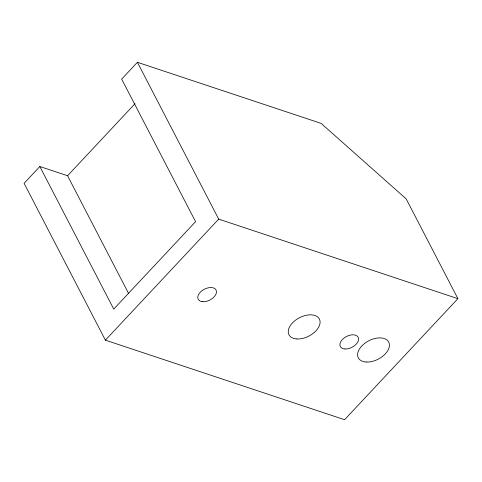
<?xml version="1.0" encoding="UTF-8"?>
<svg xmlns="http://www.w3.org/2000/svg" width="482" height="482" viewBox="0 0 482 482"><rect width="100%" height="100%" fill="white"/><g stroke="black" fill="none" stroke-linecap="round" stroke-linejoin="round"><path stroke-width="0.72" d="M39.837 166.519L24.1 183.329L105.395 340.159L344.594 419.708L457.9 298.671L406.169 198.867L321.139 123.392L137.406 62.292L121.669 79.102L195.572 221.678L113.74 309.095L39.837 166.519L67.57 175.743L128.694 293.665M67.57 175.743L134.99 103.72M105.395 340.159L218.701 219.123L457.9 298.671M137.406 62.292L218.701 219.123M344.961 348.986A10.068 6.073 -27.4 0 0 358.602 338.774A10.068 6.073 -27.4 0 0 344.178 337.93A10.068 6.073 -27.4 0 0 344.961 348.986M202.826 301.72A10.068 6.073 -27.4 0 0 216.466 291.508A10.068 6.073 -27.4 0 0 202.048 290.664A10.068 6.073 -27.4 0 0 202.826 301.72M366.23 362.024A17.117 10.321 -27.4 0 0 389.414 344.654A17.117 10.321 -27.4 0 0 364.898 343.22A17.117 10.321 -27.4 0 0 366.23 362.024M296.894 338.967A17.117 10.321 -27.4 0 0 320.084 321.596A17.117 10.321 -27.4 0 0 295.562 320.162A17.117 10.321 -27.4 0 0 296.894 338.967"/></g></svg>
